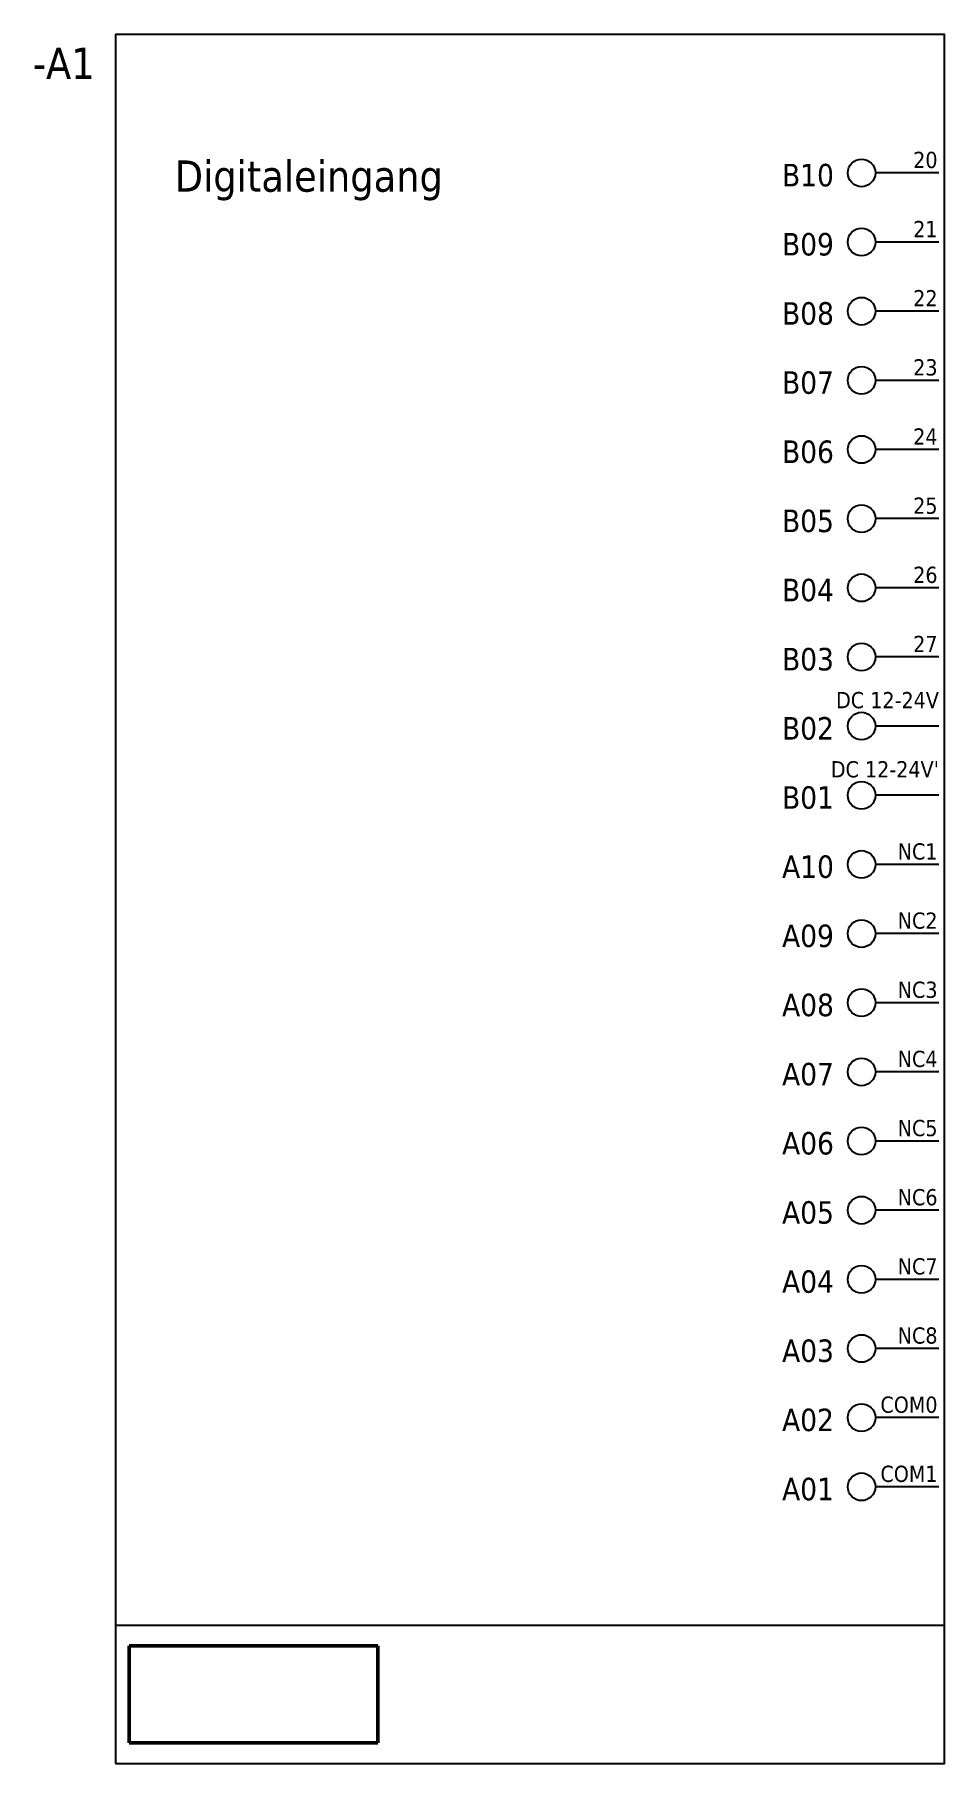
# Model space of a CAD drawing. Header units: millimetres. Extents: x 154 to 220, y 69 to 194.
import ezdxf
from ezdxf.enums import TextEntityAlignment as Align

# ---------------------------------------------------------------- set-up
doc = ezdxf.new("R2010")
doc.units = ezdxf.units.MM
for name, color, linetype, lineweight in [('EPLAN_Graphic', 240, 'Continuous', 50), ('EPLAN_Property', 1, 'Continuous', 25), ('EPLAN_Symbol', 7, 'Continuous', 25)]:
    doc.layers.add(name, color=color, linetype=linetype, lineweight=lineweight)
doc.styles.add('Tahoma', font='')
doc.styles.get('Tahoma').set_extended_font_data('Tahoma')
picture_1 = doc.add_image_def('image1.jpg', size_in_pixel=(4724, 2350))

# ---------------------------------------------------------------- blocks, each defined once
blk = doc.blocks.new('EPLSYM_LibrarySPECIAL_Symbol1_Variant0_Placement3')
at = {"layer": 'EPLAN_Symbol', "ltscale": 4}
blk.add_lwpolyline([(0, -125), (60, -125), (60, 0), (0, 0)], close=True, dxfattribs=at)
at = {"layer": 'EPLAN_Property', "style": 'Tahoma'}
for tag, height, p in [('DT_Name', 2.2575, (-1.5, -0.9515)), ('Technical_Data', 1.6254, (-1.5, -4.57508)), ('Supplementary_Field', 1.6254, (-1.5, -7.27508)), ('Function_Text', 1.6254, (-1.5, -9.97508)), ('Label_Text', 1.6254, (-1.5, -12.67508)), ('Mounting_Location', 1.6254, (-1.5, -15.37508))]:
    blk.add_attdef(tag, text='', height=height, dxfattribs=at).set_placement(p, align=Align.TOP_RIGHT)
blk = doc.blocks.new('EPLSYM_LibrarySPECIAL_Symbol40_Variant3_Placement3')
at = {"layer": 'EPLAN_Symbol', "ltscale": 4}
blk.add_line((5.6, 0), (1, 0), dxfattribs=at)
blk.add_circle((0, 0), 1, dxfattribs=at)
at = {"layer": 'EPLAN_Property', "style": 'Tahoma'}
blk.add_attdef('Connection_Description', text='', height=1.6254, dxfattribs=at).set_placement((6.3, 1.13746), align=Align.MIDDLE_RIGHT)

msp = doc.modelspace()

# ---------------------------------------------------------------- linework, layer by layer
at = {"layer": 'EPLAN_Symbol', "ltscale": 4}
msp.add_line((160, 79), (220, 79), dxfattribs=at)

# ---------------------------------------------------------------- block references
ref = msp.add_blockref('EPLSYM_LibrarySPECIAL_Symbol1_Variant0_Placement3', (160, 194))
ref.add_attrib('DT_Name', '-A1', dxfattribs={"layer": 'EPLAN_Property', "height": 2.257, "style": 'Tahoma'}).set_placement((158.5, 193.05), align=Align.TOP_RIGHT)
ref = msp.add_blockref('EPLSYM_LibrarySPECIAL_Symbol40_Variant3_Placement3', (214, 184))
ref.add_attrib('Connection_Description', 'B10', dxfattribs={"layer": 'EPLAN_Property', "height": 1.625, "style": 'Tahoma'}).set_placement((212, 183.84), align=Align.MIDDLE_RIGHT)
ref.add_attrib('Connection_Name', '20', dxfattribs={"layer": 'EPLAN_Property', "height": 1.174, "style": 'Tahoma'}).set_placement((219.5, 184), align=Align.BOTTOM_RIGHT)
ref = msp.add_blockref('EPLSYM_LibrarySPECIAL_Symbol40_Variant3_Placement3', (214, 179))
ref.add_attrib('Connection_Description', 'B09', dxfattribs={"layer": 'EPLAN_Property', "height": 1.625, "style": 'Tahoma'}).set_placement((212, 178.84), align=Align.MIDDLE_RIGHT)
ref.add_attrib('Connection_Name', '21', dxfattribs={"layer": 'EPLAN_Property', "height": 1.174, "style": 'Tahoma'}).set_placement((219.5, 179), align=Align.BOTTOM_RIGHT)
ref = msp.add_blockref('EPLSYM_LibrarySPECIAL_Symbol40_Variant3_Placement3', (214, 174))
ref.add_attrib('Connection_Description', 'B08', dxfattribs={"layer": 'EPLAN_Property', "height": 1.625, "style": 'Tahoma'}).set_placement((212, 173.84), align=Align.MIDDLE_RIGHT)
ref.add_attrib('Connection_Name', '22', dxfattribs={"layer": 'EPLAN_Property', "height": 1.174, "style": 'Tahoma'}).set_placement((219.5, 174), align=Align.BOTTOM_RIGHT)
ref = msp.add_blockref('EPLSYM_LibrarySPECIAL_Symbol40_Variant3_Placement3', (214, 169))
ref.add_attrib('Connection_Description', 'B07', dxfattribs={"layer": 'EPLAN_Property', "height": 1.625, "style": 'Tahoma'}).set_placement((212, 168.84), align=Align.MIDDLE_RIGHT)
ref.add_attrib('Connection_Name', '23', dxfattribs={"layer": 'EPLAN_Property', "height": 1.174, "style": 'Tahoma'}).set_placement((219.5, 169), align=Align.BOTTOM_RIGHT)
ref = msp.add_blockref('EPLSYM_LibrarySPECIAL_Symbol40_Variant3_Placement3', (214, 164))
ref.add_attrib('Connection_Description', 'B06', dxfattribs={"layer": 'EPLAN_Property', "height": 1.625, "style": 'Tahoma'}).set_placement((212, 163.84), align=Align.MIDDLE_RIGHT)
ref.add_attrib('Connection_Name', '24', dxfattribs={"layer": 'EPLAN_Property', "height": 1.174, "style": 'Tahoma'}).set_placement((219.5, 164), align=Align.BOTTOM_RIGHT)
ref = msp.add_blockref('EPLSYM_LibrarySPECIAL_Symbol40_Variant3_Placement3', (214, 159))
ref.add_attrib('Connection_Description', 'B05', dxfattribs={"layer": 'EPLAN_Property', "height": 1.625, "style": 'Tahoma'}).set_placement((212, 158.84), align=Align.MIDDLE_RIGHT)
ref.add_attrib('Connection_Name', '25', dxfattribs={"layer": 'EPLAN_Property', "height": 1.174, "style": 'Tahoma'}).set_placement((219.5, 159), align=Align.BOTTOM_RIGHT)
ref = msp.add_blockref('EPLSYM_LibrarySPECIAL_Symbol40_Variant3_Placement3', (214, 154))
ref.add_attrib('Connection_Description', 'B04', dxfattribs={"layer": 'EPLAN_Property', "height": 1.625, "style": 'Tahoma'}).set_placement((212, 153.84), align=Align.MIDDLE_RIGHT)
ref.add_attrib('Connection_Name', '26', dxfattribs={"layer": 'EPLAN_Property', "height": 1.174, "style": 'Tahoma'}).set_placement((219.5, 154), align=Align.BOTTOM_RIGHT)
ref = msp.add_blockref('EPLSYM_LibrarySPECIAL_Symbol40_Variant3_Placement3', (214, 149))
ref.add_attrib('Connection_Description', 'B03', dxfattribs={"layer": 'EPLAN_Property', "height": 1.625, "style": 'Tahoma'}).set_placement((212, 148.84), align=Align.MIDDLE_RIGHT)
ref.add_attrib('Connection_Name', '27', dxfattribs={"layer": 'EPLAN_Property', "height": 1.174, "style": 'Tahoma'}).set_placement((219.5, 149), align=Align.BOTTOM_RIGHT)
ref = msp.add_blockref('EPLSYM_LibrarySPECIAL_Symbol40_Variant3_Placement3', (214, 144))
ref.add_attrib('Connection_Description', 'B02', dxfattribs={"layer": 'EPLAN_Property', "height": 1.625, "style": 'Tahoma'}).set_placement((212, 143.84), align=Align.MIDDLE_RIGHT)
ref.add_attrib('Connection_Name', 'DC 12-24V', dxfattribs={"layer": 'EPLAN_Property', "height": 1.174, "style": 'Tahoma'}).set_placement((219.6, 144.94), align=Align.BOTTOM_RIGHT)
ref = msp.add_blockref('EPLSYM_LibrarySPECIAL_Symbol40_Variant3_Placement3', (214, 139))
ref.add_attrib('Connection_Description', 'B01', dxfattribs={"layer": 'EPLAN_Property', "height": 1.625, "style": 'Tahoma'}).set_placement((212, 138.84), align=Align.MIDDLE_RIGHT)
ref.add_attrib('Connection_Name', "DC 12-24V'", dxfattribs={"layer": 'EPLAN_Property', "height": 1.174, "style": 'Tahoma'}).set_placement((219.6, 139.94), align=Align.BOTTOM_RIGHT)
ref = msp.add_blockref('EPLSYM_LibrarySPECIAL_Symbol40_Variant3_Placement3', (214, 134))
ref.add_attrib('Connection_Description', 'A10', dxfattribs={"layer": 'EPLAN_Property', "height": 1.625, "style": 'Tahoma'}).set_placement((212, 133.84), align=Align.MIDDLE_RIGHT)
ref.add_attrib('Connection_Name', 'NC1', dxfattribs={"layer": 'EPLAN_Property', "height": 1.174, "style": 'Tahoma'}).set_placement((219.5, 134), align=Align.BOTTOM_RIGHT)
ref = msp.add_blockref('EPLSYM_LibrarySPECIAL_Symbol40_Variant3_Placement3', (214, 129))
ref.add_attrib('Connection_Description', 'A09', dxfattribs={"layer": 'EPLAN_Property', "height": 1.625, "style": 'Tahoma'}).set_placement((212, 128.84), align=Align.MIDDLE_RIGHT)
ref.add_attrib('Connection_Name', 'NC2', dxfattribs={"layer": 'EPLAN_Property', "height": 1.174, "style": 'Tahoma'}).set_placement((219.5, 129), align=Align.BOTTOM_RIGHT)
ref = msp.add_blockref('EPLSYM_LibrarySPECIAL_Symbol40_Variant3_Placement3', (214, 124))
ref.add_attrib('Connection_Description', 'A08', dxfattribs={"layer": 'EPLAN_Property', "height": 1.625, "style": 'Tahoma'}).set_placement((212, 123.84), align=Align.MIDDLE_RIGHT)
ref.add_attrib('Connection_Name', 'NC3', dxfattribs={"layer": 'EPLAN_Property', "height": 1.174, "style": 'Tahoma'}).set_placement((219.5, 124), align=Align.BOTTOM_RIGHT)
ref = msp.add_blockref('EPLSYM_LibrarySPECIAL_Symbol40_Variant3_Placement3', (214, 119))
ref.add_attrib('Connection_Description', 'A07', dxfattribs={"layer": 'EPLAN_Property', "height": 1.625, "style": 'Tahoma'}).set_placement((212, 118.84), align=Align.MIDDLE_RIGHT)
ref.add_attrib('Connection_Name', 'NC4', dxfattribs={"layer": 'EPLAN_Property', "height": 1.174, "style": 'Tahoma'}).set_placement((219.5, 119), align=Align.BOTTOM_RIGHT)
ref = msp.add_blockref('EPLSYM_LibrarySPECIAL_Symbol40_Variant3_Placement3', (214, 114))
ref.add_attrib('Connection_Description', 'A06', dxfattribs={"layer": 'EPLAN_Property', "height": 1.625, "style": 'Tahoma'}).set_placement((212, 113.84), align=Align.MIDDLE_RIGHT)
ref.add_attrib('Connection_Name', 'NC5', dxfattribs={"layer": 'EPLAN_Property', "height": 1.174, "style": 'Tahoma'}).set_placement((219.5, 114), align=Align.BOTTOM_RIGHT)
ref = msp.add_blockref('EPLSYM_LibrarySPECIAL_Symbol40_Variant3_Placement3', (214, 109))
ref.add_attrib('Connection_Description', 'A05', dxfattribs={"layer": 'EPLAN_Property', "height": 1.625, "style": 'Tahoma'}).set_placement((212, 108.84), align=Align.MIDDLE_RIGHT)
ref.add_attrib('Connection_Name', 'NC6', dxfattribs={"layer": 'EPLAN_Property', "height": 1.174, "style": 'Tahoma'}).set_placement((219.5, 109), align=Align.BOTTOM_RIGHT)
ref = msp.add_blockref('EPLSYM_LibrarySPECIAL_Symbol40_Variant3_Placement3', (214, 104))
ref.add_attrib('Connection_Description', 'A04', dxfattribs={"layer": 'EPLAN_Property', "height": 1.625, "style": 'Tahoma'}).set_placement((212, 103.84), align=Align.MIDDLE_RIGHT)
ref.add_attrib('Connection_Name', 'NC7', dxfattribs={"layer": 'EPLAN_Property', "height": 1.174, "style": 'Tahoma'}).set_placement((219.5, 104), align=Align.BOTTOM_RIGHT)
ref = msp.add_blockref('EPLSYM_LibrarySPECIAL_Symbol40_Variant3_Placement3', (214, 99))
ref.add_attrib('Connection_Description', 'A03', dxfattribs={"layer": 'EPLAN_Property', "height": 1.625, "style": 'Tahoma'}).set_placement((212, 98.84), align=Align.MIDDLE_RIGHT)
ref.add_attrib('Connection_Name', 'NC8', dxfattribs={"layer": 'EPLAN_Property', "height": 1.174, "style": 'Tahoma'}).set_placement((219.5, 99), align=Align.BOTTOM_RIGHT)
ref = msp.add_blockref('EPLSYM_LibrarySPECIAL_Symbol40_Variant3_Placement3', (214, 94))
ref.add_attrib('Connection_Description', 'A02', dxfattribs={"layer": 'EPLAN_Property', "height": 1.625, "style": 'Tahoma'}).set_placement((212, 93.84), align=Align.MIDDLE_RIGHT)
ref.add_attrib('Connection_Name', 'COM0', dxfattribs={"layer": 'EPLAN_Property', "height": 1.174, "style": 'Tahoma'}).set_placement((219.5, 94), align=Align.BOTTOM_RIGHT)
ref = msp.add_blockref('EPLSYM_LibrarySPECIAL_Symbol40_Variant3_Placement3', (214, 89))
ref.add_attrib('Connection_Description', 'A01', dxfattribs={"layer": 'EPLAN_Property', "height": 1.625, "style": 'Tahoma'}).set_placement((212, 88.84), align=Align.MIDDLE_RIGHT)
ref.add_attrib('Connection_Name', 'COM1', dxfattribs={"layer": 'EPLAN_Property', "height": 1.174, "style": 'Tahoma'}).set_placement((219.5, 89), align=Align.BOTTOM_RIGHT)

# ---------------------------------------------------------------- texts
at = {"layer": 'EPLAN_Graphic', "style": 'Tahoma'}
msp.add_text('Digitaleingang', height=2.2575, dxfattribs=at).set_placement((174, 183.77), align=Align.MIDDLE_CENTER)

# ---------------------------------------------------------------- pictures from other files: only their frames are drawn
at = {"layer": 'EPLAN_Graphic'}
image = msp.add_image(picture_1, insert=(161, 70.5), size_in_units=(18, 7), dxfattribs=at)
image.dxf.flags = 15

doc.saveas('drawing.dxf')
